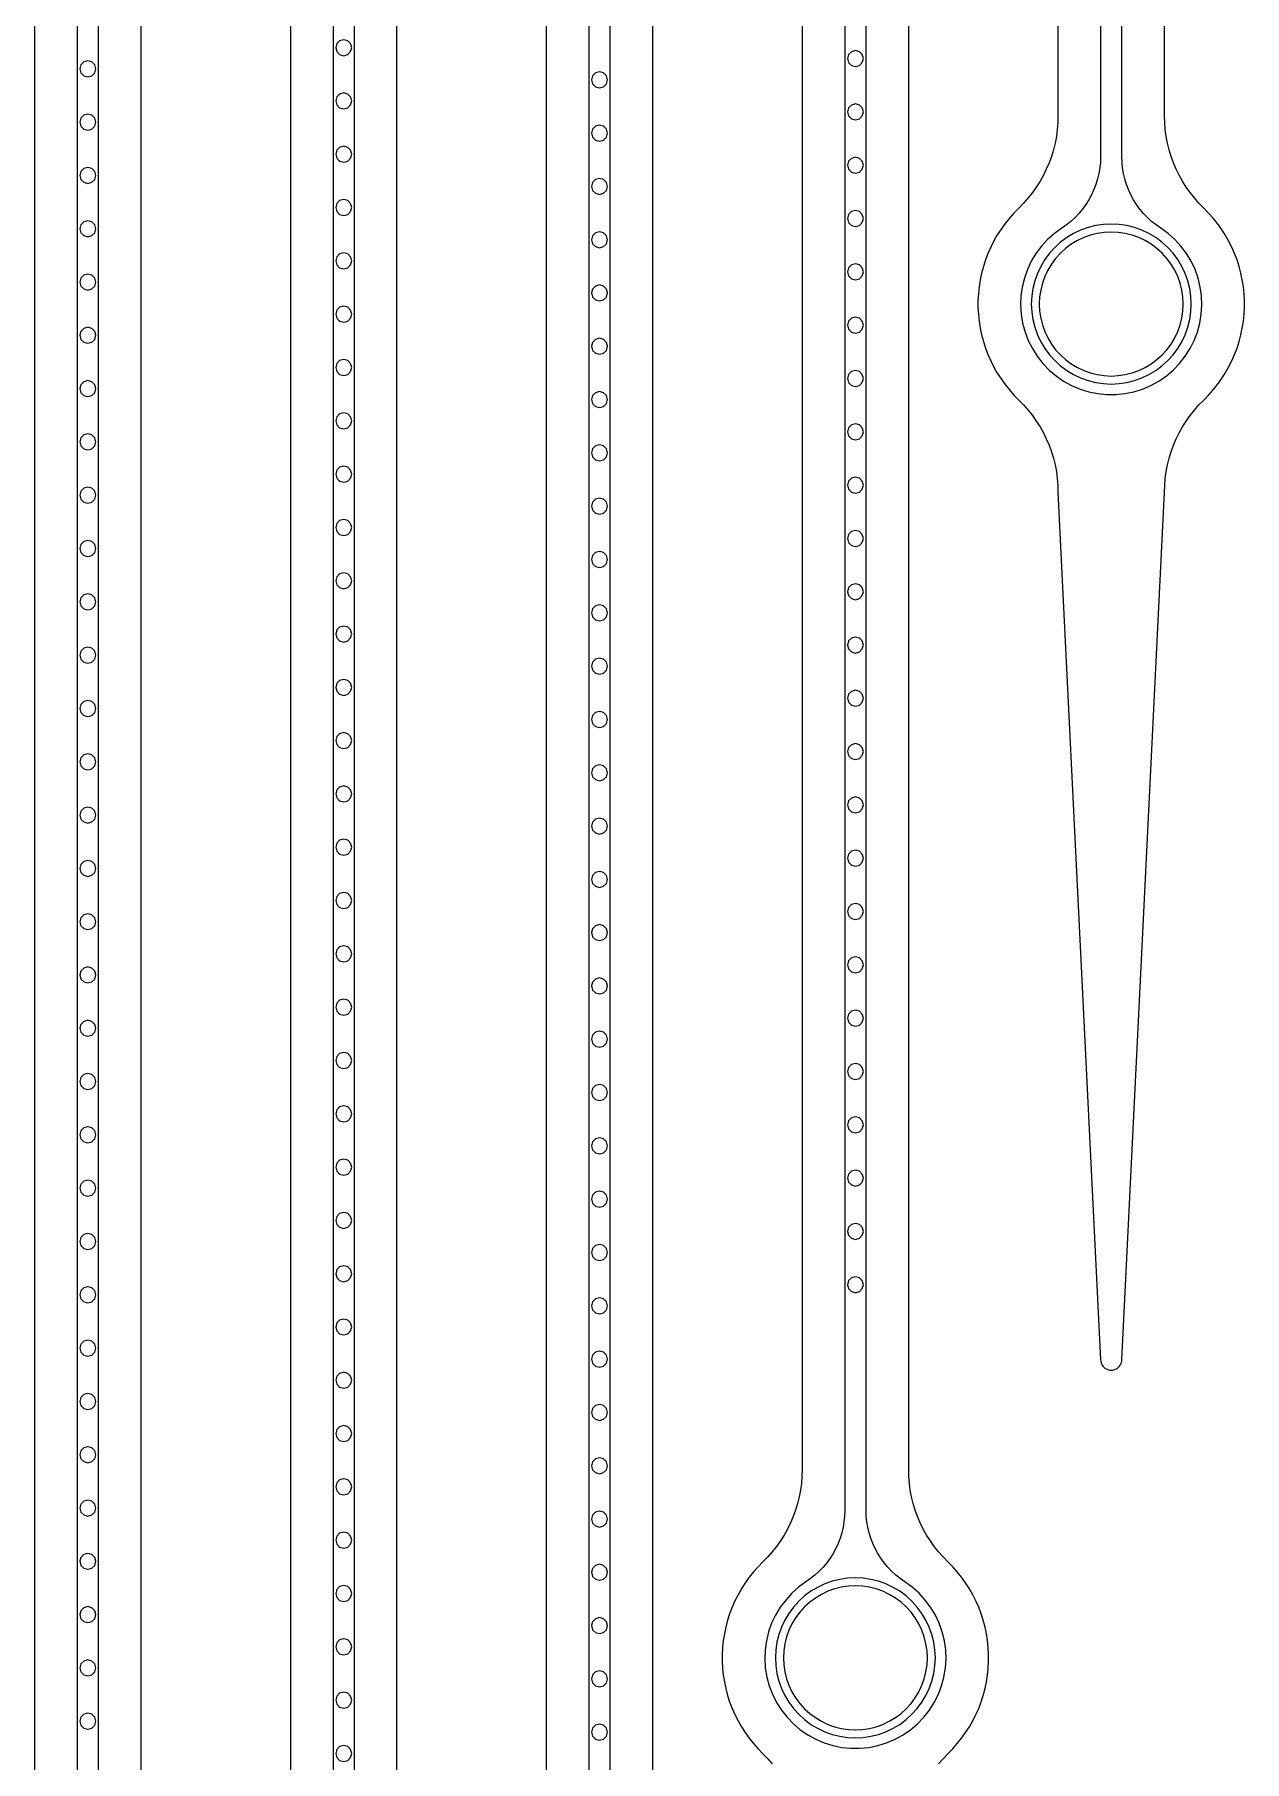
# Model space of a CAD drawing. Header units: metres. Extents: x -1805 to 1655, y -683 to 39617.
# Drawn here: x 24 to 137.5, y 307.7 to 469.7 of the extents above; entities that cross this region are included whole.
import ezdxf

# ---------------------------------------------------------------- set-up
doc = ezdxf.new("R2010")
doc.units = ezdxf.units.M
for name, color, linetype in [('Etching', 5, 'CONTINUOUS'), ('IONP', 7, 'CONTINUOUS'), ('Metal', 4, 'CONTINUOUS'), ('pad_etching', 1, 'CONTINUOUS'), ('PEDOT_SIROF', 6, 'CONTINUOUS')]:
    doc.layers.add(name, color=color, linetype=linetype)

msp = doc.modelspace()

# ---------------------------------------------------------------- linework, layer by layer
at = {"layer": 'Etching'}
for points in [[(24, 9134.24), (24, -45.85)], [(34, -45.85), (34, 9134.24)], [(48, 9134.24), (48, 81.13)], [(58, 81.13), (58, 9134.24)], [(72, 9134.24), (72, 208.12)], [(82, 208.12), (82, 9134.24)], [(96, 9134.24), (96, 335.1), (95.98, 334.46), (95.93, 333.82), (95.85, 333.18), (95.73, 332.55), (95.57, 331.93), (95.38, 331.31), (95.17, 330.71), (94.91, 330.11), (94.63, 329.54), (94.32, 328.97), (93.97, 328.43), (93.6, 327.91), (93.2, 327.4), (92.78, 326.92), (92.33, 326.46), (91.87, 326), (91.44, 325.51), (91.04, 325.01), (90.66, 324.48), (90.31, 323.94), (89.99, 323.37), (89.7, 322.79), (89.43, 322.2), (89.2, 321.6), (89.01, 320.98), (88.84, 320.35), (88.71, 319.72), (88.6, 319.08), (88.54, 318.43), (88.5, 317.78), (88.5, 317.14), (88.54, 316.49), (88.6, 315.84), (88.71, 315.2), (88.84, 314.57), (89.01, 313.94), (89.2, 313.33), (89.43, 312.72), (89.7, 312.13), (89.99, 311.55), (90.31, 310.98), (90.66, 310.44), (91.04, 309.91), (91.44, 309.41), (91.87, 308.92), (92.33, 308.46), (92.78, 308), (93.2, 307.52)], [(108.8, 307.52), (109.22, 308), (109.67, 308.46), (110.13, 308.92), (110.56, 309.41), (110.96, 309.91), (111.34, 310.44), (111.69, 310.98), (112.01, 311.55), (112.3, 312.13), (112.57, 312.72), (112.8, 313.33), (112.99, 313.94), (113.16, 314.57), (113.29, 315.2), (113.4, 315.84), (113.46, 316.49), (113.5, 317.14), (113.5, 317.78), (113.46, 318.43), (113.4, 319.08), (113.29, 319.72), (113.16, 320.35), (112.99, 320.98), (112.8, 321.6), (112.57, 322.2), (112.3, 322.79), (112.01, 323.37), (111.69, 323.94), (111.34, 324.48), (110.96, 325.01), (110.56, 325.51), (110.13, 326), (109.67, 326.46), (109.22, 326.92), (108.8, 327.4), (108.4, 327.91), (108.03, 328.43), (107.68, 328.97), (107.37, 329.54), (107.09, 330.11), (106.83, 330.71), (106.62, 331.31), (106.43, 331.93), (106.27, 332.55), (106.15, 333.18), (106.07, 333.82), (106.02, 334.46), (106, 335.1), (106, 9134.24)], [(120, 9134.24), (120, 462.09), (119.98, 461.44), (119.93, 460.8), (119.85, 460.17), (119.73, 459.53), (119.57, 458.91), (119.38, 458.29), (119.17, 457.69), (118.91, 457.1), (118.63, 456.52), (118.32, 455.96), (117.97, 455.41), (117.6, 454.89), (117.2, 454.39), (116.78, 453.9), (116.33, 453.45), (115.87, 452.98), (115.44, 452.5), (115.04, 451.99), (114.66, 451.47), (114.31, 450.92), (113.99, 450.36), (113.7, 449.78), (113.43, 449.19), (113.2, 448.58), (113.01, 447.96), (112.84, 447.34), (112.71, 446.7), (112.6, 446.06), (112.54, 445.42), (112.5, 444.77), (112.5, 444.12), (112.54, 443.47), (112.6, 442.83), (112.71, 442.19), (112.84, 441.55), (113.01, 440.93), (113.2, 440.31), (113.43, 439.7), (113.7, 439.11), (113.99, 438.53), (114.31, 437.97), (114.66, 437.42), (115.04, 436.9), (115.44, 436.39), (115.87, 435.91), (116.33, 435.44), (116.78, 434.98), (117.2, 434.5), (117.6, 434), (117.97, 433.47), (118.32, 432.93), (118.63, 432.37), (118.91, 431.79), (119.17, 431.2), (119.38, 430.59), (119.57, 429.98), (119.73, 429.36), (119.85, 428.72), (119.93, 428.09), (119.98, 427.45), (120, 426.8), (124, 345.4), (124.02, 345.27), (124.05, 345.15), (124.09, 345.03), (124.15, 344.92), (124.22, 344.81), (124.31, 344.72), (124.41, 344.64), (124.51, 344.57), (124.63, 344.52), (124.75, 344.48), (124.87, 344.45), (125, 344.44), (125.13, 344.45), (125.25, 344.48), (125.37, 344.52), (125.49, 344.57), (125.59, 344.64), (125.69, 344.72), (125.78, 344.81), (125.85, 344.92), (125.91, 345.03), (125.95, 345.15), (125.98, 345.27), (126, 345.4), (130, 426.8), (130.02, 427.45), (130.07, 428.09), (130.15, 428.72), (130.27, 429.36), (130.43, 429.98), (130.62, 430.59), (130.83, 431.2), (131.09, 431.79), (131.37, 432.37), (131.68, 432.93), (132.03, 433.47), (132.4, 434), (132.8, 434.5), (133.22, 434.98), (133.67, 435.44), (134.13, 435.91), (134.56, 436.39), (134.96, 436.9), (135.34, 437.42), (135.69, 437.97), (136.01, 438.53), (136.3, 439.11), (136.57, 439.7), (136.8, 440.31), (136.99, 440.93), (137.16, 441.55), (137.29, 442.19), (137.4, 442.83), (137.46, 443.47), (137.5, 444.12), (137.5, 444.77), (137.46, 445.42), (137.4, 446.06), (137.29, 446.7), (137.16, 447.34), (136.99, 447.96), (136.8, 448.58), (136.57, 449.19), (136.3, 449.78), (136.01, 450.36), (135.69, 450.92), (135.34, 451.47), (134.96, 451.99), (134.56, 452.5), (134.13, 452.98), (133.67, 453.45), (133.22, 453.9), (132.8, 454.39), (132.4, 454.89), (132.03, 455.41), (131.68, 455.96), (131.37, 456.52), (131.09, 457.1), (130.83, 457.69), (130.62, 458.29), (130.43, 458.91), (130.27, 459.53), (130.15, 460.17), (130.07, 460.8), (130.02, 461.44), (130, 462.09), (130, 9134.24)]]:
    msp.add_lwpolyline(points, dxfattribs=at)
at = {"layer": 'IONP'}
for points in [[(53.75, 468.49), (53.65, 468.87), (53.38, 469.14), (53, 469.24), (52.62, 469.14), (52.35, 468.87), (52.25, 468.49), (52.35, 468.12), (52.62, 467.84), (53, 467.74), (53.38, 467.84), (53.65, 468.12), (53.75, 468.49)], [(101.75, 467.46), (101.65, 467.84), (101.38, 468.11), (101, 468.21), (100.62, 468.11), (100.35, 467.84), (100.25, 467.46), (100.35, 467.09), (100.62, 466.81), (101, 466.71), (101.38, 466.81), (101.65, 467.09), (101.75, 467.46)], [(29.75, 466.51), (29.65, 466.88), (29.38, 467.16), (29, 467.26), (28.62, 467.16), (28.35, 466.88), (28.25, 466.51), (28.35, 466.13), (28.62, 465.86), (29, 465.76), (29.38, 465.86), (29.65, 466.13), (29.75, 466.51)], [(77.75, 465.48), (77.65, 465.85), (77.38, 466.13), (77, 466.23), (76.62, 466.13), (76.35, 465.85), (76.25, 465.48), (76.35, 465.1), (76.62, 464.83), (77, 464.73), (77.38, 464.83), (77.65, 465.1), (77.75, 465.48)], [(53.75, 463.49), (53.65, 463.87), (53.38, 464.14), (53, 464.24), (52.62, 464.14), (52.35, 463.87), (52.25, 463.49), (52.35, 463.12), (52.62, 462.84), (53, 462.74), (53.38, 462.84), (53.65, 463.12), (53.75, 463.49)], [(29.75, 461.51), (29.65, 461.88), (29.38, 462.16), (29, 462.26), (28.62, 462.16), (28.35, 461.88), (28.25, 461.51), (28.35, 461.13), (28.62, 460.86), (29, 460.76), (29.38, 460.86), (29.65, 461.13), (29.75, 461.51)], [(101.75, 462.46), (101.65, 462.84), (101.38, 463.11), (101, 463.21), (100.62, 463.11), (100.35, 462.84), (100.25, 462.46), (100.35, 462.09), (100.62, 461.81), (101, 461.71), (101.38, 461.81), (101.65, 462.09), (101.75, 462.46)], [(77.75, 460.48), (77.65, 460.85), (77.38, 461.13), (77, 461.23), (76.62, 461.13), (76.35, 460.85), (76.25, 460.48), (76.35, 460.1), (76.62, 459.83), (77, 459.73), (77.38, 459.83), (77.65, 460.1), (77.75, 460.48)], [(53.75, 458.49), (53.65, 458.87), (53.38, 459.14), (53, 459.24), (52.62, 459.14), (52.35, 458.87), (52.25, 458.49), (52.35, 458.12), (52.62, 457.84), (53, 457.74), (53.38, 457.84), (53.65, 458.12), (53.75, 458.49)], [(29.75, 456.51), (29.65, 456.88), (29.38, 457.16), (29, 457.26), (28.62, 457.16), (28.35, 456.88), (28.25, 456.51), (28.35, 456.13), (28.62, 455.86), (29, 455.76), (29.38, 455.86), (29.65, 456.13), (29.75, 456.51)], [(101.75, 457.46), (101.65, 457.84), (101.38, 458.11), (101, 458.21), (100.62, 458.11), (100.35, 457.84), (100.25, 457.46), (100.35, 457.09), (100.62, 456.81), (101, 456.71), (101.38, 456.81), (101.65, 457.09), (101.75, 457.46)], [(77.75, 455.48), (77.65, 455.85), (77.38, 456.13), (77, 456.23), (76.62, 456.13), (76.35, 455.85), (76.25, 455.48), (76.35, 455.1), (76.62, 454.83), (77, 454.73), (77.38, 454.83), (77.65, 455.1), (77.75, 455.48)], [(53.75, 453.49), (53.65, 453.87), (53.38, 454.14), (53, 454.24), (52.62, 454.14), (52.35, 453.87), (52.25, 453.49), (52.35, 453.12), (52.62, 452.84), (53, 452.74), (53.38, 452.84), (53.65, 453.12), (53.75, 453.49)], [(29.75, 451.51), (29.65, 451.88), (29.38, 452.16), (29, 452.26), (28.62, 452.16), (28.35, 451.88), (28.25, 451.51), (28.35, 451.13), (28.62, 450.86), (29, 450.76), (29.38, 450.86), (29.65, 451.13), (29.75, 451.51)], [(101.75, 452.46), (101.65, 452.84), (101.38, 453.11), (101, 453.21), (100.62, 453.11), (100.35, 452.84), (100.25, 452.46), (100.35, 452.09), (100.62, 451.81), (101, 451.71), (101.38, 451.81), (101.65, 452.09), (101.75, 452.46)], [(77.75, 450.48), (77.65, 450.85), (77.38, 451.13), (77, 451.23), (76.62, 451.13), (76.35, 450.85), (76.25, 450.48), (76.35, 450.1), (76.62, 449.83), (77, 449.73), (77.38, 449.83), (77.65, 450.1), (77.75, 450.48)], [(53.75, 448.49), (53.65, 448.87), (53.38, 449.14), (53, 449.24), (52.62, 449.14), (52.35, 448.87), (52.25, 448.49), (52.35, 448.12), (52.62, 447.84), (53, 447.74), (53.38, 447.84), (53.65, 448.12), (53.75, 448.49)], [(29.75, 446.51), (29.65, 446.88), (29.38, 447.16), (29, 447.26), (28.62, 447.16), (28.35, 446.88), (28.25, 446.51), (28.35, 446.13), (28.62, 445.86), (29, 445.76), (29.38, 445.86), (29.65, 446.13), (29.75, 446.51)], [(101.75, 447.46), (101.65, 447.84), (101.38, 448.11), (101, 448.21), (100.62, 448.11), (100.35, 447.84), (100.25, 447.46), (100.35, 447.09), (100.62, 446.81), (101, 446.71), (101.38, 446.81), (101.65, 447.09), (101.75, 447.46)], [(77.75, 445.48), (77.65, 445.85), (77.38, 446.13), (77, 446.23), (76.62, 446.13), (76.35, 445.85), (76.25, 445.48), (76.35, 445.1), (76.62, 444.83), (77, 444.73), (77.38, 444.83), (77.65, 445.1), (77.75, 445.48)], [(53.75, 443.49), (53.65, 443.87), (53.38, 444.14), (53, 444.24), (52.62, 444.14), (52.35, 443.87), (52.25, 443.49), (52.35, 443.12), (52.62, 442.84), (53, 442.74), (53.38, 442.84), (53.65, 443.12), (53.75, 443.49)], [(29.75, 441.51), (29.65, 441.88), (29.38, 442.16), (29, 442.26), (28.62, 442.16), (28.35, 441.88), (28.25, 441.51), (28.35, 441.13), (28.62, 440.86), (29, 440.76), (29.38, 440.86), (29.65, 441.13), (29.75, 441.51)], [(101.75, 442.46), (101.65, 442.84), (101.38, 443.11), (101, 443.21), (100.62, 443.11), (100.35, 442.84), (100.25, 442.46), (100.35, 442.09), (100.62, 441.81), (101, 441.71), (101.38, 441.81), (101.65, 442.09), (101.75, 442.46)], [(77.75, 440.48), (77.65, 440.85), (77.38, 441.13), (77, 441.23), (76.62, 441.13), (76.35, 440.85), (76.25, 440.48), (76.35, 440.1), (76.62, 439.83), (77, 439.73), (77.38, 439.83), (77.65, 440.1), (77.75, 440.48)], [(53.75, 438.49), (53.65, 438.87), (53.38, 439.14), (53, 439.24), (52.62, 439.14), (52.35, 438.87), (52.25, 438.49), (52.35, 438.12), (52.62, 437.84), (53, 437.74), (53.38, 437.84), (53.65, 438.12), (53.75, 438.49)], [(101.75, 437.46), (101.65, 437.84), (101.38, 438.11), (101, 438.21), (100.62, 438.11), (100.35, 437.84), (100.25, 437.46), (100.35, 437.09), (100.62, 436.81), (101, 436.71), (101.38, 436.81), (101.65, 437.09), (101.75, 437.46)], [(29.75, 436.51), (29.65, 436.88), (29.38, 437.16), (29, 437.26), (28.62, 437.16), (28.35, 436.88), (28.25, 436.51), (28.35, 436.13), (28.62, 435.86), (29, 435.76), (29.38, 435.86), (29.65, 436.13), (29.75, 436.51)], [(77.75, 435.48), (77.65, 435.85), (77.38, 436.13), (77, 436.23), (76.62, 436.13), (76.35, 435.85), (76.25, 435.48), (76.35, 435.1), (76.62, 434.83), (77, 434.73), (77.38, 434.83), (77.65, 435.1), (77.75, 435.48)], [(53.75, 433.49), (53.65, 433.87), (53.38, 434.14), (53, 434.24), (52.62, 434.14), (52.35, 433.87), (52.25, 433.49), (52.35, 433.12), (52.62, 432.84), (53, 432.74), (53.38, 432.84), (53.65, 433.12), (53.75, 433.49)], [(101.75, 432.46), (101.65, 432.84), (101.38, 433.11), (101, 433.21), (100.62, 433.11), (100.35, 432.84), (100.25, 432.46), (100.35, 432.09), (100.62, 431.81), (101, 431.71), (101.38, 431.81), (101.65, 432.09), (101.75, 432.46)], [(29.75, 431.51), (29.65, 431.88), (29.38, 432.16), (29, 432.26), (28.62, 432.16), (28.35, 431.88), (28.25, 431.51), (28.35, 431.13), (28.62, 430.86), (29, 430.76), (29.38, 430.86), (29.65, 431.13), (29.75, 431.51)], [(77.75, 430.48), (77.65, 430.85), (77.38, 431.13), (77, 431.23), (76.62, 431.13), (76.35, 430.85), (76.25, 430.48), (76.35, 430.1), (76.62, 429.83), (77, 429.73), (77.38, 429.83), (77.65, 430.1), (77.75, 430.48)], [(53.75, 428.49), (53.65, 428.87), (53.38, 429.14), (53, 429.24), (52.62, 429.14), (52.35, 428.87), (52.25, 428.49), (52.35, 428.12), (52.62, 427.84), (53, 427.74), (53.38, 427.84), (53.65, 428.12), (53.75, 428.49)], [(101.75, 427.46), (101.65, 427.84), (101.38, 428.11), (101, 428.21), (100.62, 428.11), (100.35, 427.84), (100.25, 427.46), (100.35, 427.09), (100.62, 426.81), (101, 426.71), (101.38, 426.81), (101.65, 427.09), (101.75, 427.46)], [(29.75, 426.51), (29.65, 426.88), (29.38, 427.16), (29, 427.26), (28.62, 427.16), (28.35, 426.88), (28.25, 426.51), (28.35, 426.13), (28.62, 425.86), (29, 425.76), (29.38, 425.86), (29.65, 426.13), (29.75, 426.51)], [(77.75, 425.48), (77.65, 425.85), (77.38, 426.13), (77, 426.23), (76.62, 426.13), (76.35, 425.85), (76.25, 425.48), (76.35, 425.1), (76.62, 424.83), (77, 424.73), (77.38, 424.83), (77.65, 425.1), (77.75, 425.48)], [(53.75, 423.49), (53.65, 423.87), (53.38, 424.14), (53, 424.24), (52.62, 424.14), (52.35, 423.87), (52.25, 423.49), (52.35, 423.12), (52.62, 422.84), (53, 422.74), (53.38, 422.84), (53.65, 423.12), (53.75, 423.49)], [(101.75, 422.46), (101.65, 422.84), (101.38, 423.11), (101, 423.21), (100.62, 423.11), (100.35, 422.84), (100.25, 422.46), (100.35, 422.09), (100.62, 421.81), (101, 421.71), (101.38, 421.81), (101.65, 422.09), (101.75, 422.46)], [(29.75, 421.51), (29.65, 421.88), (29.38, 422.16), (29, 422.26), (28.62, 422.16), (28.35, 421.88), (28.25, 421.51), (28.35, 421.13), (28.62, 420.86), (29, 420.76), (29.38, 420.86), (29.65, 421.13), (29.75, 421.51)], [(77.75, 420.48), (77.65, 420.85), (77.38, 421.13), (77, 421.23), (76.62, 421.13), (76.35, 420.85), (76.25, 420.48), (76.35, 420.1), (76.62, 419.83), (77, 419.73), (77.38, 419.83), (77.65, 420.1), (77.75, 420.48)], [(53.75, 418.49), (53.65, 418.87), (53.38, 419.14), (53, 419.24), (52.62, 419.14), (52.35, 418.87), (52.25, 418.49), (52.35, 418.12), (52.62, 417.84), (53, 417.74), (53.38, 417.84), (53.65, 418.12), (53.75, 418.49)], [(101.75, 417.46), (101.65, 417.84), (101.38, 418.11), (101, 418.21), (100.62, 418.11), (100.35, 417.84), (100.25, 417.46), (100.35, 417.09), (100.62, 416.81), (101, 416.71), (101.38, 416.81), (101.65, 417.09), (101.75, 417.46)], [(29.75, 416.51), (29.65, 416.88), (29.38, 417.16), (29, 417.26), (28.62, 417.16), (28.35, 416.88), (28.25, 416.51), (28.35, 416.13), (28.62, 415.86), (29, 415.76), (29.38, 415.86), (29.65, 416.13), (29.75, 416.51)], [(77.75, 415.48), (77.65, 415.85), (77.38, 416.13), (77, 416.23), (76.62, 416.13), (76.35, 415.85), (76.25, 415.48), (76.35, 415.1), (76.62, 414.83), (77, 414.73), (77.38, 414.83), (77.65, 415.1), (77.75, 415.48)], [(53.75, 413.49), (53.65, 413.87), (53.38, 414.14), (53, 414.24), (52.62, 414.14), (52.35, 413.87), (52.25, 413.49), (52.35, 413.12), (52.62, 412.84), (53, 412.74), (53.38, 412.84), (53.65, 413.12), (53.75, 413.49)], [(101.75, 412.46), (101.65, 412.84), (101.38, 413.11), (101, 413.21), (100.62, 413.11), (100.35, 412.84), (100.25, 412.46), (100.35, 412.09), (100.62, 411.81), (101, 411.71), (101.38, 411.81), (101.65, 412.09), (101.75, 412.46)], [(29.75, 411.51), (29.65, 411.88), (29.38, 412.16), (29, 412.26), (28.62, 412.16), (28.35, 411.88), (28.25, 411.51), (28.35, 411.13), (28.62, 410.86), (29, 410.76), (29.38, 410.86), (29.65, 411.13), (29.75, 411.51)], [(77.75, 410.48), (77.65, 410.85), (77.38, 411.13), (77, 411.23), (76.62, 411.13), (76.35, 410.85), (76.25, 410.48), (76.35, 410.1), (76.62, 409.83), (77, 409.73), (77.38, 409.83), (77.65, 410.1), (77.75, 410.48)], [(53.75, 408.49), (53.65, 408.87), (53.38, 409.14), (53, 409.24), (52.62, 409.14), (52.35, 408.87), (52.25, 408.49), (52.35, 408.12), (52.62, 407.84), (53, 407.74), (53.38, 407.84), (53.65, 408.12), (53.75, 408.49)], [(101.75, 407.46), (101.65, 407.84), (101.38, 408.11), (101, 408.21), (100.62, 408.11), (100.35, 407.84), (100.25, 407.46), (100.35, 407.09), (100.62, 406.81), (101, 406.71), (101.38, 406.81), (101.65, 407.09), (101.75, 407.46)], [(29.75, 406.51), (29.65, 406.88), (29.38, 407.16), (29, 407.26), (28.62, 407.16), (28.35, 406.88), (28.25, 406.51), (28.35, 406.13), (28.62, 405.86), (29, 405.76), (29.38, 405.86), (29.65, 406.13), (29.75, 406.51)], [(77.75, 405.48), (77.65, 405.85), (77.38, 406.13), (77, 406.23), (76.62, 406.13), (76.35, 405.85), (76.25, 405.48), (76.35, 405.1), (76.62, 404.83), (77, 404.73), (77.38, 404.83), (77.65, 405.1), (77.75, 405.48)], [(53.75, 403.49), (53.65, 403.87), (53.38, 404.14), (53, 404.24), (52.62, 404.14), (52.35, 403.87), (52.25, 403.49), (52.35, 403.12), (52.62, 402.84), (53, 402.74), (53.38, 402.84), (53.65, 403.12), (53.75, 403.49)], [(29.75, 401.51), (29.65, 401.88), (29.38, 402.16), (29, 402.26), (28.62, 402.16), (28.35, 401.88), (28.25, 401.51), (28.35, 401.13), (28.62, 400.86), (29, 400.76), (29.38, 400.86), (29.65, 401.13), (29.75, 401.51)], [(101.75, 402.46), (101.65, 402.84), (101.38, 403.11), (101, 403.21), (100.62, 403.11), (100.35, 402.84), (100.25, 402.46), (100.35, 402.09), (100.62, 401.81), (101, 401.71), (101.38, 401.81), (101.65, 402.09), (101.75, 402.46)], [(77.75, 400.48), (77.65, 400.85), (77.38, 401.13), (77, 401.23), (76.62, 401.13), (76.35, 400.85), (76.25, 400.48), (76.35, 400.1), (76.62, 399.83), (77, 399.73), (77.38, 399.83), (77.65, 400.1), (77.75, 400.48)], [(53.75, 398.49), (53.65, 398.87), (53.38, 399.14), (53, 399.24), (52.62, 399.14), (52.35, 398.87), (52.25, 398.49), (52.35, 398.12), (52.62, 397.84), (53, 397.74), (53.38, 397.84), (53.65, 398.12), (53.75, 398.49)], [(29.75, 396.51), (29.65, 396.88), (29.38, 397.16), (29, 397.26), (28.62, 397.16), (28.35, 396.88), (28.25, 396.51), (28.35, 396.13), (28.62, 395.86), (29, 395.76), (29.38, 395.86), (29.65, 396.13), (29.75, 396.51)], [(101.75, 397.46), (101.65, 397.84), (101.38, 398.11), (101, 398.21), (100.62, 398.11), (100.35, 397.84), (100.25, 397.46), (100.35, 397.09), (100.62, 396.81), (101, 396.71), (101.38, 396.81), (101.65, 397.09), (101.75, 397.46)], [(77.75, 395.48), (77.65, 395.85), (77.38, 396.13), (77, 396.23), (76.62, 396.13), (76.35, 395.85), (76.25, 395.48), (76.35, 395.1), (76.62, 394.83), (77, 394.73), (77.38, 394.83), (77.65, 395.1), (77.75, 395.48)], [(53.75, 393.49), (53.65, 393.87), (53.38, 394.14), (53, 394.24), (52.62, 394.14), (52.35, 393.87), (52.25, 393.49), (52.35, 393.12), (52.62, 392.84), (53, 392.74), (53.38, 392.84), (53.65, 393.12), (53.75, 393.49)], [(29.75, 391.51), (29.65, 391.88), (29.38, 392.16), (29, 392.26), (28.62, 392.16), (28.35, 391.88), (28.25, 391.51), (28.35, 391.13), (28.62, 390.86), (29, 390.76), (29.38, 390.86), (29.65, 391.13), (29.75, 391.51)], [(101.75, 392.46), (101.65, 392.84), (101.38, 393.11), (101, 393.21), (100.62, 393.11), (100.35, 392.84), (100.25, 392.46), (100.35, 392.09), (100.62, 391.81), (101, 391.71), (101.38, 391.81), (101.65, 392.09), (101.75, 392.46)], [(77.75, 390.48), (77.65, 390.85), (77.38, 391.13), (77, 391.23), (76.62, 391.13), (76.35, 390.85), (76.25, 390.48), (76.35, 390.1), (76.62, 389.83), (77, 389.73), (77.38, 389.83), (77.65, 390.1), (77.75, 390.48)], [(53.75, 388.49), (53.65, 388.87), (53.38, 389.14), (53, 389.24), (52.62, 389.14), (52.35, 388.87), (52.25, 388.49), (52.35, 388.12), (52.62, 387.84), (53, 387.74), (53.38, 387.84), (53.65, 388.12), (53.75, 388.49)], [(29.75, 386.51), (29.65, 386.88), (29.38, 387.16), (29, 387.26), (28.62, 387.16), (28.35, 386.88), (28.25, 386.51), (28.35, 386.13), (28.62, 385.86), (29, 385.76), (29.38, 385.86), (29.65, 386.13), (29.75, 386.51)], [(101.75, 387.46), (101.65, 387.84), (101.38, 388.11), (101, 388.21), (100.62, 388.11), (100.35, 387.84), (100.25, 387.46), (100.35, 387.09), (100.62, 386.81), (101, 386.71), (101.38, 386.81), (101.65, 387.09), (101.75, 387.46)], [(77.75, 385.48), (77.65, 385.85), (77.38, 386.13), (77, 386.23), (76.62, 386.13), (76.35, 385.85), (76.25, 385.48), (76.35, 385.1), (76.62, 384.83), (77, 384.73), (77.38, 384.83), (77.65, 385.1), (77.75, 385.48)], [(53.75, 383.49), (53.65, 383.87), (53.38, 384.14), (53, 384.24), (52.62, 384.14), (52.35, 383.87), (52.25, 383.49), (52.35, 383.12), (52.62, 382.84), (53, 382.74), (53.38, 382.84), (53.65, 383.12), (53.75, 383.49)], [(101.75, 382.46), (101.65, 382.84), (101.38, 383.11), (101, 383.21), (100.62, 383.11), (100.35, 382.84), (100.25, 382.46), (100.35, 382.09), (100.62, 381.81), (101, 381.71), (101.38, 381.81), (101.65, 382.09), (101.75, 382.46)], [(29.75, 381.51), (29.65, 381.88), (29.38, 382.16), (29, 382.26), (28.62, 382.16), (28.35, 381.88), (28.25, 381.51), (28.35, 381.13), (28.62, 380.86), (29, 380.76), (29.38, 380.86), (29.65, 381.13), (29.75, 381.51)], [(77.75, 380.48), (77.65, 380.85), (77.38, 381.13), (77, 381.23), (76.62, 381.13), (76.35, 380.85), (76.25, 380.48), (76.35, 380.1), (76.62, 379.83), (77, 379.73), (77.38, 379.83), (77.65, 380.1), (77.75, 380.48)], [(53.75, 378.49), (53.65, 378.87), (53.38, 379.14), (53, 379.24), (52.62, 379.14), (52.35, 378.87), (52.25, 378.49), (52.35, 378.12), (52.62, 377.84), (53, 377.74), (53.38, 377.84), (53.65, 378.12), (53.75, 378.49)], [(101.75, 377.46), (101.65, 377.84), (101.38, 378.11), (101, 378.21), (100.62, 378.11), (100.35, 377.84), (100.25, 377.46), (100.35, 377.09), (100.62, 376.81), (101, 376.71), (101.38, 376.81), (101.65, 377.09), (101.75, 377.46)], [(29.75, 376.51), (29.65, 376.88), (29.38, 377.16), (29, 377.26), (28.62, 377.16), (28.35, 376.88), (28.25, 376.51), (28.35, 376.13), (28.62, 375.86), (29, 375.76), (29.38, 375.86), (29.65, 376.13), (29.75, 376.51)], [(77.75, 375.48), (77.65, 375.85), (77.38, 376.13), (77, 376.23), (76.62, 376.13), (76.35, 375.85), (76.25, 375.48), (76.35, 375.1), (76.62, 374.83), (77, 374.73), (77.38, 374.83), (77.65, 375.1), (77.75, 375.48)], [(53.75, 373.49), (53.65, 373.87), (53.38, 374.14), (53, 374.24), (52.62, 374.14), (52.35, 373.87), (52.25, 373.49), (52.35, 373.12), (52.62, 372.84), (53, 372.74), (53.38, 372.84), (53.65, 373.12), (53.75, 373.49)], [(101.75, 372.46), (101.65, 372.84), (101.38, 373.11), (101, 373.21), (100.62, 373.11), (100.35, 372.84), (100.25, 372.46), (100.35, 372.09), (100.62, 371.81), (101, 371.71), (101.38, 371.81), (101.65, 372.09), (101.75, 372.46)], [(29.75, 371.51), (29.65, 371.88), (29.38, 372.16), (29, 372.26), (28.62, 372.16), (28.35, 371.88), (28.25, 371.51), (28.35, 371.13), (28.62, 370.86), (29, 370.76), (29.38, 370.86), (29.65, 371.13), (29.75, 371.51)], [(77.75, 370.48), (77.65, 370.85), (77.38, 371.13), (77, 371.23), (76.62, 371.13), (76.35, 370.85), (76.25, 370.48), (76.35, 370.1), (76.62, 369.83), (77, 369.73), (77.38, 369.83), (77.65, 370.1), (77.75, 370.48)], [(53.75, 368.49), (53.65, 368.87), (53.38, 369.14), (53, 369.24), (52.62, 369.14), (52.35, 368.87), (52.25, 368.49), (52.35, 368.12), (52.62, 367.84), (53, 367.74), (53.38, 367.84), (53.65, 368.12), (53.75, 368.49)], [(101.75, 367.46), (101.65, 367.84), (101.38, 368.11), (101, 368.21), (100.62, 368.11), (100.35, 367.84), (100.25, 367.46), (100.35, 367.09), (100.62, 366.81), (101, 366.71), (101.38, 366.81), (101.65, 367.09), (101.75, 367.46)], [(29.75, 366.51), (29.65, 366.88), (29.38, 367.16), (29, 367.26), (28.62, 367.16), (28.35, 366.88), (28.25, 366.51), (28.35, 366.13), (28.62, 365.86), (29, 365.76), (29.38, 365.86), (29.65, 366.13), (29.75, 366.51)], [(77.75, 365.48), (77.65, 365.85), (77.38, 366.13), (77, 366.23), (76.62, 366.13), (76.35, 365.85), (76.25, 365.48), (76.35, 365.1), (76.62, 364.83), (77, 364.73), (77.38, 364.83), (77.65, 365.1), (77.75, 365.48)], [(53.75, 363.49), (53.65, 363.87), (53.38, 364.14), (53, 364.24), (52.62, 364.14), (52.35, 363.87), (52.25, 363.49), (52.35, 363.12), (52.62, 362.84), (53, 362.74), (53.38, 362.84), (53.65, 363.12), (53.75, 363.49)], [(101.75, 362.46), (101.65, 362.84), (101.38, 363.11), (101, 363.21), (100.62, 363.11), (100.35, 362.84), (100.25, 362.46), (100.35, 362.09), (100.62, 361.81), (101, 361.71), (101.38, 361.81), (101.65, 362.09), (101.75, 362.46)], [(29.75, 361.51), (29.65, 361.88), (29.38, 362.16), (29, 362.26), (28.62, 362.16), (28.35, 361.88), (28.25, 361.51), (28.35, 361.13), (28.62, 360.86), (29, 360.76), (29.38, 360.86), (29.65, 361.13), (29.75, 361.51)], [(77.75, 360.48), (77.65, 360.85), (77.38, 361.13), (77, 361.23), (76.62, 361.13), (76.35, 360.85), (76.25, 360.48), (76.35, 360.1), (76.62, 359.83), (77, 359.73), (77.38, 359.83), (77.65, 360.1), (77.75, 360.48)], [(53.75, 358.49), (53.65, 358.87), (53.38, 359.14), (53, 359.24), (52.62, 359.14), (52.35, 358.87), (52.25, 358.49), (52.35, 358.12), (52.62, 357.84), (53, 357.74), (53.38, 357.84), (53.65, 358.12), (53.75, 358.49)], [(101.75, 357.46), (101.65, 357.84), (101.38, 358.11), (101, 358.21), (100.62, 358.11), (100.35, 357.84), (100.25, 357.46), (100.35, 357.09), (100.62, 356.81), (101, 356.71), (101.38, 356.81), (101.65, 357.09), (101.75, 357.46)], [(29.75, 356.51), (29.65, 356.88), (29.38, 357.16), (29, 357.26), (28.62, 357.16), (28.35, 356.88), (28.25, 356.51), (28.35, 356.13), (28.62, 355.86), (29, 355.76), (29.38, 355.86), (29.65, 356.13), (29.75, 356.51)], [(77.75, 355.48), (77.65, 355.85), (77.38, 356.13), (77, 356.23), (76.62, 356.13), (76.35, 355.85), (76.25, 355.48), (76.35, 355.1), (76.62, 354.83), (77, 354.73), (77.38, 354.83), (77.65, 355.1), (77.75, 355.48)], [(53.75, 353.49), (53.65, 353.87), (53.38, 354.14), (53, 354.24), (52.62, 354.14), (52.35, 353.87), (52.25, 353.49), (52.35, 353.12), (52.62, 352.84), (53, 352.74), (53.38, 352.84), (53.65, 353.12), (53.75, 353.49)], [(101.75, 352.46), (101.65, 352.84), (101.38, 353.11), (101, 353.21), (100.62, 353.11), (100.35, 352.84), (100.25, 352.46), (100.35, 352.09), (100.62, 351.81), (101, 351.71), (101.38, 351.81), (101.65, 352.09), (101.75, 352.46)], [(29.75, 351.51), (29.65, 351.88), (29.38, 352.16), (29, 352.26), (28.62, 352.16), (28.35, 351.88), (28.25, 351.51), (28.35, 351.13), (28.62, 350.86), (29, 350.76), (29.38, 350.86), (29.65, 351.13), (29.75, 351.51)], [(77.75, 350.48), (77.65, 350.85), (77.38, 351.13), (77, 351.23), (76.62, 351.13), (76.35, 350.85), (76.25, 350.48), (76.35, 350.1), (76.62, 349.83), (77, 349.73), (77.38, 349.83), (77.65, 350.1), (77.75, 350.48)], [(53.75, 348.49), (53.65, 348.87), (53.38, 349.14), (53, 349.24), (52.62, 349.14), (52.35, 348.87), (52.25, 348.49), (52.35, 348.12), (52.62, 347.84), (53, 347.74), (53.38, 347.84), (53.65, 348.12), (53.75, 348.49)], [(29.75, 346.51), (29.65, 346.88), (29.38, 347.16), (29, 347.26), (28.62, 347.16), (28.35, 346.88), (28.25, 346.51), (28.35, 346.13), (28.62, 345.86), (29, 345.76), (29.38, 345.86), (29.65, 346.13), (29.75, 346.51)], [(77.75, 345.48), (77.65, 345.85), (77.38, 346.13), (77, 346.23), (76.62, 346.13), (76.35, 345.85), (76.25, 345.48), (76.35, 345.1), (76.62, 344.83), (77, 344.73), (77.38, 344.83), (77.65, 345.1), (77.75, 345.48)], [(53.75, 343.49), (53.65, 343.87), (53.38, 344.14), (53, 344.24), (52.62, 344.14), (52.35, 343.87), (52.25, 343.49), (52.35, 343.12), (52.62, 342.84), (53, 342.74), (53.38, 342.84), (53.65, 343.12), (53.75, 343.49)], [(29.75, 341.51), (29.65, 341.88), (29.38, 342.16), (29, 342.26), (28.62, 342.16), (28.35, 341.88), (28.25, 341.51), (28.35, 341.13), (28.62, 340.86), (29, 340.76), (29.38, 340.86), (29.65, 341.13), (29.75, 341.51)], [(77.75, 340.48), (77.65, 340.85), (77.38, 341.13), (77, 341.23), (76.62, 341.13), (76.35, 340.85), (76.25, 340.48), (76.35, 340.1), (76.62, 339.83), (77, 339.73), (77.38, 339.83), (77.65, 340.1), (77.75, 340.48)], [(53.75, 338.49), (53.65, 338.87), (53.38, 339.14), (53, 339.24), (52.62, 339.14), (52.35, 338.87), (52.25, 338.49), (52.35, 338.12), (52.62, 337.84), (53, 337.74), (53.38, 337.84), (53.65, 338.12), (53.75, 338.49)], [(29.75, 336.51), (29.65, 336.88), (29.38, 337.16), (29, 337.26), (28.62, 337.16), (28.35, 336.88), (28.25, 336.51), (28.35, 336.13), (28.62, 335.86), (29, 335.76), (29.38, 335.86), (29.65, 336.13), (29.75, 336.51)], [(77.75, 335.48), (77.65, 335.85), (77.38, 336.13), (77, 336.23), (76.62, 336.13), (76.35, 335.85), (76.25, 335.48), (76.35, 335.1), (76.62, 334.83), (77, 334.73), (77.38, 334.83), (77.65, 335.1), (77.75, 335.48)], [(53.75, 333.49), (53.65, 333.87), (53.38, 334.14), (53, 334.24), (52.62, 334.14), (52.35, 333.87), (52.25, 333.49), (52.35, 333.12), (52.62, 332.84), (53, 332.74), (53.38, 332.84), (53.65, 333.12), (53.75, 333.49)], [(29.75, 331.51), (29.65, 331.88), (29.38, 332.16), (29, 332.26), (28.62, 332.16), (28.35, 331.88), (28.25, 331.51), (28.35, 331.13), (28.62, 330.86), (29, 330.76), (29.38, 330.86), (29.65, 331.13), (29.75, 331.51)], [(77.75, 330.48), (77.65, 330.85), (77.38, 331.13), (77, 331.23), (76.62, 331.13), (76.35, 330.85), (76.25, 330.48), (76.35, 330.1), (76.62, 329.83), (77, 329.73), (77.38, 329.83), (77.65, 330.1), (77.75, 330.48)], [(53.75, 328.49), (53.65, 328.87), (53.38, 329.14), (53, 329.24), (52.62, 329.14), (52.35, 328.87), (52.25, 328.49), (52.35, 328.12), (52.62, 327.84), (53, 327.74), (53.38, 327.84), (53.65, 328.12), (53.75, 328.49)], [(29.75, 326.51), (29.65, 326.88), (29.38, 327.16), (29, 327.26), (28.62, 327.16), (28.35, 326.88), (28.25, 326.51), (28.35, 326.13), (28.62, 325.86), (29, 325.76), (29.38, 325.86), (29.65, 326.13), (29.75, 326.51)], [(77.75, 325.48), (77.65, 325.85), (77.38, 326.13), (77, 326.23), (76.62, 326.13), (76.35, 325.85), (76.25, 325.48), (76.35, 325.1), (76.62, 324.83), (77, 324.73), (77.38, 324.83), (77.65, 325.1), (77.75, 325.48)], [(53.75, 323.49), (53.65, 323.87), (53.38, 324.14), (53, 324.24), (52.62, 324.14), (52.35, 323.87), (52.25, 323.49), (52.35, 323.12), (52.62, 322.84), (53, 322.74), (53.38, 322.84), (53.65, 323.12), (53.75, 323.49)], [(29.75, 321.51), (29.65, 321.88), (29.38, 322.16), (29, 322.26), (28.62, 322.16), (28.35, 321.88), (28.25, 321.51), (28.35, 321.13), (28.62, 320.86), (29, 320.76), (29.38, 320.86), (29.65, 321.13), (29.75, 321.51)], [(77.75, 320.48), (77.65, 320.85), (77.38, 321.13), (77, 321.23), (76.62, 321.13), (76.35, 320.85), (76.25, 320.48), (76.35, 320.1), (76.62, 319.83), (77, 319.73), (77.38, 319.83), (77.65, 320.1), (77.75, 320.48)], [(53.75, 318.49), (53.65, 318.87), (53.38, 319.14), (53, 319.24), (52.62, 319.14), (52.35, 318.87), (52.25, 318.49), (52.35, 318.12), (52.62, 317.84), (53, 317.74), (53.38, 317.84), (53.65, 318.12), (53.75, 318.49)], [(29.75, 316.51), (29.65, 316.88), (29.38, 317.16), (29, 317.26), (28.62, 317.16), (28.35, 316.88), (28.25, 316.51), (28.35, 316.13), (28.62, 315.86), (29, 315.76), (29.38, 315.86), (29.65, 316.13), (29.75, 316.51)], [(77.75, 315.48), (77.65, 315.85), (77.38, 316.13), (77, 316.23), (76.62, 316.13), (76.35, 315.85), (76.25, 315.48), (76.35, 315.1), (76.62, 314.83), (77, 314.73), (77.38, 314.83), (77.65, 315.1), (77.75, 315.48)], [(53.75, 313.49), (53.65, 313.87), (53.38, 314.14), (53, 314.24), (52.62, 314.14), (52.35, 313.87), (52.25, 313.49), (52.35, 313.12), (52.62, 312.84), (53, 312.74), (53.38, 312.84), (53.65, 313.12), (53.75, 313.49)], [(29.75, 311.51), (29.65, 311.88), (29.38, 312.16), (29, 312.26), (28.62, 312.16), (28.35, 311.88), (28.25, 311.51), (28.35, 311.13), (28.62, 310.86), (29, 310.76), (29.38, 310.86), (29.65, 311.13), (29.75, 311.51)], [(77.75, 310.48), (77.65, 310.85), (77.38, 311.13), (77, 311.23), (76.62, 311.13), (76.35, 310.85), (76.25, 310.48), (76.35, 310.1), (76.62, 309.83), (77, 309.73), (77.38, 309.83), (77.65, 310.1), (77.75, 310.48)], [(53.75, 308.49), (53.65, 308.87), (53.38, 309.14), (53, 309.24), (52.62, 309.14), (52.35, 308.87), (52.25, 308.49), (52.35, 308.12), (52.62, 307.84), (53, 307.74), (53.38, 307.84), (53.65, 308.12), (53.75, 308.49)]]:
    msp.add_lwpolyline(points, close=True, dxfattribs=at)
at = {"layer": 'Metal'}
for points in [[(28, 9436.51), (28, -49.66)], [(30, -49.66), (30, 9436.51)], [(52, 9436.51), (52, 77.32)], [(54, 77.32), (54, 9436.51)], [(76, 9436.51), (76, 204.31)], [(78, 204.31), (78, 9436.51)], [(100, 9436.51), (100, 331.29), (99.98, 330.76), (99.93, 330.23), (99.84, 329.71), (99.72, 329.19), (99.56, 328.69), (99.38, 328.19), (99.15, 327.71), (98.9, 327.24), (98.62, 326.8), (98.31, 326.37), (97.97, 325.96), (97.6, 325.58), (97.21, 325.22), (96.8, 324.89), (96.36, 324.58), (95.67, 324.08), (95.03, 323.51), (94.46, 322.88), (93.94, 322.2), (93.5, 321.47), (93.14, 320.7), (92.85, 319.89), (92.65, 319.06), (92.53, 318.21), (92.5, 317.36), (92.55, 316.51), (92.69, 315.66), (92.91, 314.84), (93.22, 314.04), (93.6, 313.28), (94.06, 312.55), (94.59, 311.88), (95.18, 311.27), (95.83, 310.71), (96.53, 310.23), (97.28, 309.82), (98.07, 309.48), (98.89, 309.23), (99.72, 309.06), (100.57, 308.97), (101.43, 308.97), (102.28, 309.06), (103.11, 309.23), (103.93, 309.48), (104.72, 309.82), (105.47, 310.23), (106.17, 310.71), (106.82, 311.27), (107.41, 311.88), (107.94, 312.55), (108.4, 313.28), (108.78, 314.04), (109.09, 314.84), (109.31, 315.66), (109.45, 316.51), (109.5, 317.36), (109.47, 318.21), (109.35, 319.06), (109.15, 319.89), (108.86, 320.7), (108.5, 321.47), (108.06, 322.2), (107.54, 322.88), (106.97, 323.51), (106.33, 324.08), (105.64, 324.58), (105.2, 324.89), (104.79, 325.22), (104.4, 325.58), (104.03, 325.96), (103.69, 326.37), (103.38, 326.8), (103.1, 327.24), (102.85, 327.71), (102.62, 328.19), (102.44, 328.69), (102.28, 329.19), (102.16, 329.71), (102.07, 330.23), (102.02, 330.76), (102, 331.29), (102, 9436.51)], [(124, 9436.51), (124, 458.27), (123.98, 457.74), (123.93, 457.22), (123.84, 456.69), (123.72, 456.18), (123.56, 455.67), (123.38, 455.18), (123.15, 454.69), (122.9, 454.23), (122.62, 453.78), (122.31, 453.35), (121.97, 452.95), (121.6, 452.56), (121.21, 452.2), (120.8, 451.87), (120.36, 451.57), (119.67, 451.07), (119.03, 450.5), (118.46, 449.87), (117.94, 449.18), (117.5, 448.45), (117.14, 447.68), (116.85, 446.87), (116.65, 446.04), (116.53, 445.2), (116.5, 444.34), (116.55, 443.49), (116.69, 442.65), (116.91, 441.82), (117.22, 441.02), (117.6, 440.26), (118.06, 439.54), (118.59, 438.87), (119.18, 438.25), (119.83, 437.7), (120.53, 437.21), (121.28, 436.8), (122.07, 436.47), (122.89, 436.21), (123.72, 436.04), (124.57, 435.96), (125.43, 435.96), (126.28, 436.04), (127.11, 436.21), (127.93, 436.47), (128.72, 436.8), (129.47, 437.21), (130.17, 437.7), (130.82, 438.25), (131.41, 438.87), (131.94, 439.54), (132.4, 440.26), (132.78, 441.02), (133.09, 441.82), (133.31, 442.65), (133.45, 443.49), (133.5, 444.34), (133.47, 445.2), (133.35, 446.04), (133.15, 446.87), (132.86, 447.68), (132.5, 448.45), (132.06, 449.18), (131.54, 449.87), (130.97, 450.5), (130.33, 451.07), (129.64, 451.57), (129.2, 451.87), (128.79, 452.2), (128.4, 452.56), (128.03, 452.95), (127.69, 453.35), (127.38, 453.78), (127.1, 454.23), (126.85, 454.69), (126.62, 455.18), (126.44, 455.67), (126.28, 456.18), (126.16, 456.69), (126.07, 457.22), (126.02, 457.74), (126, 458.27), (126, 9436.51)]]:
    msp.add_lwpolyline(points, dxfattribs=at)
at = {"layer": 'pad_etching'}
for points in [[(131.75, 444.44), (131.72, 445.11), (131.62, 445.76), (131.46, 446.4), (131.24, 447.03), (130.95, 447.63), (130.61, 448.19), (130.22, 448.73), (129.77, 449.22), (129.28, 449.66), (128.75, 450.06), (128.18, 450.4), (127.58, 450.68), (126.96, 450.9), (126.32, 451.06), (125.66, 451.16), (125, 451.19), (124.34, 451.16), (123.68, 451.06), (123.04, 450.9), (122.42, 450.68), (121.82, 450.4), (121.25, 450.06), (120.72, 449.66), (120.23, 449.22), (119.78, 448.73), (119.39, 448.19), (119.05, 447.63), (118.76, 447.03), (118.54, 446.4), (118.38, 445.76), (118.28, 445.11), (118.25, 444.44), (118.28, 443.78), (118.38, 443.13), (118.54, 442.49), (118.76, 441.86), (119.05, 441.26), (119.39, 440.69), (119.78, 440.16), (120.23, 439.67), (120.72, 439.23), (121.25, 438.83), (121.82, 438.49), (122.42, 438.21), (123.04, 437.99), (123.68, 437.82), (124.34, 437.73), (125, 437.69), (125.66, 437.73), (126.32, 437.82), (126.96, 437.99), (127.58, 438.21), (128.18, 438.49), (128.75, 438.83), (129.28, 439.23), (129.77, 439.67), (130.22, 440.16), (130.61, 440.69), (130.95, 441.26), (131.24, 441.86), (131.46, 442.49), (131.62, 443.13), (131.72, 443.78), (131.75, 444.44)], [(107.75, 317.46), (107.72, 318.12), (107.62, 318.78), (107.46, 319.42), (107.24, 320.04), (106.95, 320.64), (106.61, 321.21), (106.22, 321.74), (105.77, 322.23), (105.28, 322.68), (104.75, 323.07), (104.18, 323.41), (103.58, 323.7), (102.96, 323.92), (102.32, 324.08), (101.66, 324.18), (101, 324.21), (100.34, 324.18), (99.68, 324.08), (99.04, 323.92), (98.42, 323.7), (97.82, 323.41), (97.25, 323.07), (96.72, 322.68), (96.23, 322.23), (95.78, 321.74), (95.39, 321.21), (95.05, 320.64), (94.76, 320.04), (94.54, 319.42), (94.38, 318.78), (94.28, 318.12), (94.25, 317.46), (94.28, 316.8), (94.38, 316.14), (94.54, 315.5), (94.76, 314.88), (95.05, 314.28), (95.39, 313.71), (95.78, 313.18), (96.23, 312.69), (96.72, 312.24), (97.25, 311.85), (97.82, 311.51), (98.42, 311.22), (99.04, 311), (99.68, 310.84), (100.34, 310.74), (101, 310.71), (101.66, 310.74), (102.32, 310.84), (102.96, 311), (103.58, 311.22), (104.18, 311.51), (104.75, 311.85), (105.28, 312.24), (105.77, 312.69), (106.22, 313.18), (106.61, 313.71), (106.95, 314.28), (107.24, 314.88), (107.46, 315.5), (107.62, 316.14), (107.72, 316.8), (107.75, 317.46)]]:
    msp.add_lwpolyline(points, close=True, dxfattribs=at)
at = {"layer": 'PEDOT_SIROF'}
for points in [[(132.5, 444.44), (132.46, 445.18), (132.36, 445.91), (132.18, 446.62), (131.93, 447.31), (131.61, 447.98), (131.24, 448.61), (130.8, 449.2), (130.3, 449.75), (129.76, 450.24), (129.17, 450.68), (128.54, 451.06), (127.87, 451.37), (127.18, 451.62), (126.46, 451.8), (125.74, 451.91), (125, 451.94), (124.26, 451.91), (123.54, 451.8), (122.82, 451.62), (122.13, 451.37), (121.46, 451.06), (120.83, 450.68), (120.24, 450.24), (119.7, 449.75), (119.2, 449.2), (118.76, 448.61), (118.39, 447.98), (118.07, 447.31), (117.82, 446.62), (117.64, 445.91), (117.54, 445.18), (117.5, 444.44), (117.54, 443.71), (117.64, 442.98), (117.82, 442.27), (118.07, 441.57), (118.39, 440.91), (118.76, 440.28), (119.2, 439.69), (119.7, 439.14), (120.24, 438.65), (120.83, 438.21), (121.46, 437.83), (122.13, 437.52), (122.82, 437.27), (123.54, 437.09), (124.26, 436.98), (125, 436.94), (125.74, 436.98), (126.46, 437.09), (127.18, 437.27), (127.87, 437.52), (128.54, 437.83), (129.17, 438.21), (129.76, 438.65), (130.3, 439.14), (130.8, 439.69), (131.24, 440.28), (131.61, 440.91), (131.93, 441.57), (132.18, 442.27), (132.36, 442.98), (132.46, 443.71), (132.5, 444.44)], [(108.5, 317.46), (108.46, 318.2), (108.36, 318.92), (108.18, 319.64), (107.93, 320.33), (107.61, 321), (107.24, 321.63), (106.8, 322.22), (106.3, 322.76), (105.76, 323.26), (105.17, 323.7), (104.54, 324.07), (103.87, 324.39), (103.18, 324.64), (102.46, 324.82), (101.74, 324.92), (101, 324.96), (100.26, 324.92), (99.54, 324.82), (98.82, 324.64), (98.13, 324.39), (97.46, 324.07), (96.83, 323.7), (96.24, 323.26), (95.7, 322.76), (95.2, 322.22), (94.76, 321.63), (94.39, 321), (94.07, 320.33), (93.82, 319.64), (93.64, 318.92), (93.54, 318.2), (93.5, 317.46), (93.54, 316.73), (93.64, 316), (93.82, 315.28), (94.07, 314.59), (94.39, 313.92), (94.76, 313.29), (95.2, 312.7), (95.7, 312.16), (96.24, 311.66), (96.83, 311.22), (97.46, 310.85), (98.13, 310.53), (98.82, 310.28), (99.54, 310.1), (100.26, 310), (101, 309.96), (101.74, 310), (102.46, 310.1), (103.18, 310.28), (103.87, 310.53), (104.54, 310.85), (105.17, 311.22), (105.76, 311.66), (106.3, 312.16), (106.8, 312.7), (107.24, 313.29), (107.61, 313.92), (107.93, 314.59), (108.18, 315.28), (108.36, 316), (108.46, 316.73), (108.5, 317.46)]]:
    msp.add_lwpolyline(points, close=True, dxfattribs=at)

doc.saveas('drawing.dxf')
